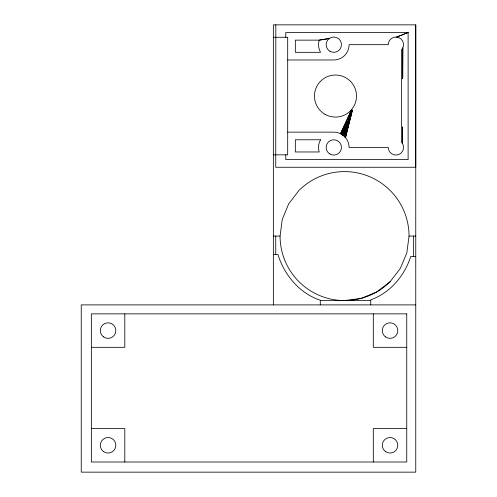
<?xml version="1.0" encoding="UTF-8"?>
<svg xmlns="http://www.w3.org/2000/svg" width="497" height="497" viewBox="0 0 497 497"><rect width="100%" height="100%" fill="white"/><g stroke="black" fill="none" stroke-linecap="round" stroke-linejoin="round"><path stroke-width="0.75" d="M273.35 304.891L273.35 24.85L415.759 24.85L415.759 167.259L275.742 167.259L275.823 24.85M402.477 143.478L402.508 126.909L402.607 143.708M409.037 236.075L406.844 252.768L400.402 268.318L390.151 281.675A64.486 64.486 0 0 1 280.072 236.075L282.265 219.382L288.707 203.832L298.958 190.475A64.486 64.486 0 0 1 409.037 236.075L415.759 236.075M350.447 116.87L345.514 137.601L352.491 109.961L344.986 136.998L345.347 137.396M345.166 137.197L351.609 113.453M344.986 136.998L352.081 110.359M348.117 124.766L344.8 136.805M350.323 116.739L343.837 135.886L341.451 134.184A15.308 15.308 0 0 0 340.507 133.681L351.342 109.849L348.776 116.54L340.507 133.681M343.632 135.712L351.13 114.366M343.427 135.544L350.826 114.919M343.216 135.377L351.174 113.658M343.005 135.215L351.429 112.738M341.905 134.457L346.502 122.467L341.451 134.184M342.793 135.054L351.621 112.036L342.352 134.749M342.576 134.898L351.621 112.036M341.681 134.32L344.34 128.102M390.151 281.675L376.794 291.919L361.244 298.362L344.558 300.561M273.35 37.275L287.688 37.275L287.688 154.834L273.35 154.834M287.688 59.975L333.804 59.975A15.295 15.295 0 0 0 349.093 44.68L388.281 44.68A7.648 7.648 0 0 1 398.793 37.592A7.648 7.648 0 0 1 401.421 49.998L401.421 142.111A7.648 7.648 0 0 1 398.793 154.517A7.648 7.648 0 0 1 388.281 147.429L349.093 147.429A15.295 15.295 0 0 0 333.804 132.134L287.688 132.134M273.35 236.075L280.072 236.075M273.35 254.57L277.991 254.57C284.272 275.108 299.61 293.36 320.292 300.25L320.292 304.891M415.759 256.495L410.733 256.495C404.62 275.81 390.021 292.932 370.75 299.865L370.75 304.891M320.292 300.561L370.75 300.561M415.759 304.891L81.241 304.891L81.241 472.15L415.759 472.15L415.759 24.85M91.349 347.316L124.803 347.316L124.803 313.862M406.751 347.316L373.303 347.316L373.303 313.862M91.349 428.557L124.803 428.557L124.803 462.005M406.751 428.557L373.303 428.557L373.303 462.005M413.367 236.075L413.367 256.495M285.775 37.275L285.775 32.498L408.112 32.498L408.112 159.612L285.775 159.612L285.775 154.834M275.742 236.075L275.742 254.57M402.794 48.047L402.688 78.501L402.794 48.047M329.306 38.499L319.198 40.145L295.33 40.145L295.33 52.328L320.559 52.328A15.295 15.295 0 0 1 319.198 40.145L329.306 38.499M408.112 32.498L396.674 37.07L408.112 32.498M320.559 139.781L295.33 139.781L295.33 151.97L319.198 151.97A15.295 15.295 0 0 1 320.559 139.781M406.751 313.862L91.349 313.862L91.349 462.005L406.751 462.005L406.751 313.862M103.407 451.487A7.766 7.766 0 0 0 115.782 446.219A7.766 7.766 0 0 0 105.029 438.137A7.766 7.766 0 0 0 103.407 451.487M385.361 336.798A7.766 7.766 0 0 0 397.737 331.524A7.766 7.766 0 0 0 386.983 323.441A7.766 7.766 0 0 0 385.361 336.798M103.407 336.798A7.766 7.766 0 0 0 115.782 331.524A7.766 7.766 0 0 0 105.029 323.441A7.766 7.766 0 0 0 103.407 336.798M385.361 451.487A7.766 7.766 0 0 0 397.737 446.219A7.766 7.766 0 0 0 386.983 438.137A7.766 7.766 0 0 0 385.361 451.487M324.963 114.267A21.029 21.029 0 0 0 356.504 96.058A21.029 21.029 0 0 0 324.963 77.843A21.029 21.029 0 0 0 324.963 114.267M329.977 51.303A7.648 7.648 0 0 0 341.451 44.68A7.648 7.648 0 0 0 329.977 38.058A7.648 7.648 0 0 0 329.977 51.303M329.865 153.983A7.648 7.648 0 0 0 341.445 147.559A7.648 7.648 0 0 0 330.095 140.738A7.648 7.648 0 0 0 329.865 153.983"/></g></svg>
